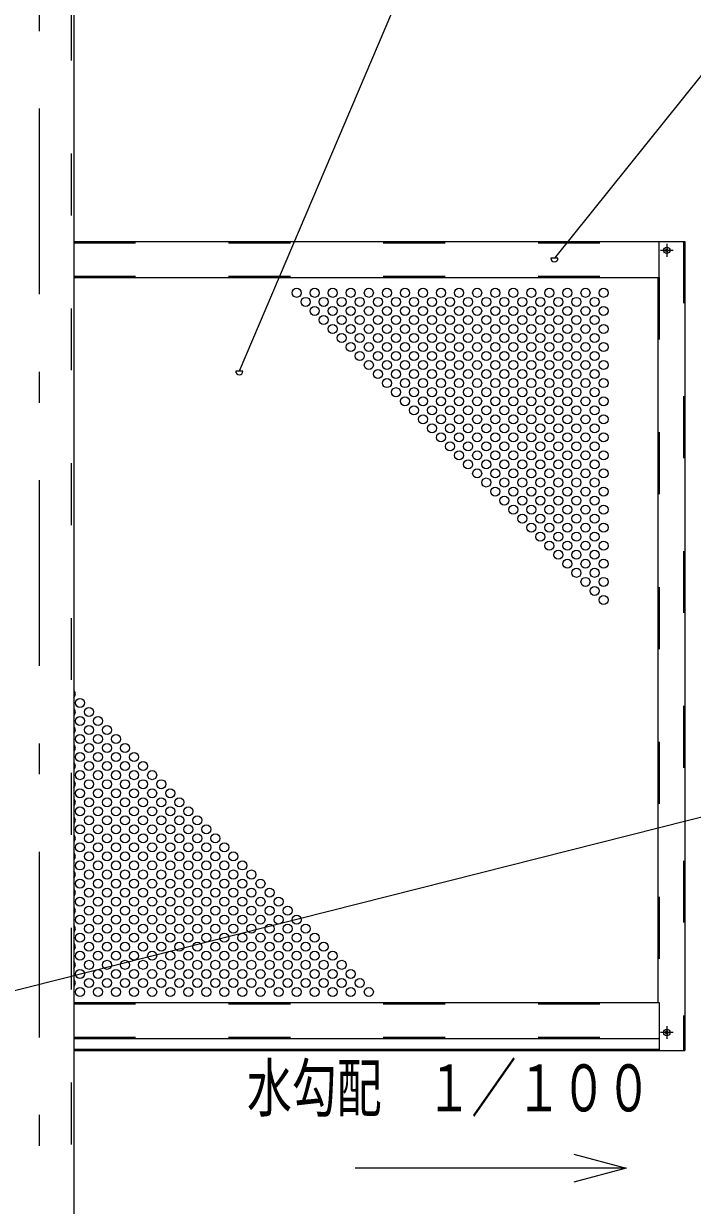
# Model space of a CAD drawing. Units: millimetres, scale not verified. Extents: x -37128 to 37128, y -14700 to 14700.
# Drawn here: x 30392 to 32985, y 1038 to 5617 of the extents above; entities that cross this region are included whole.
import ezdxf
from ezdxf.enums import TextEntityAlignment as Align

# ---------------------------------------------------------------- set-up
doc = ezdxf.new("R2010")
doc.units = ezdxf.units.MM
doc.header["$LTSCALE"] = 60
doc.linetypes.add('USER2', pattern=[10, 4, -6])
doc.linetypes.add('USER3', pattern=[24, 12, -5, 2, -5])
for name, color, linetype, lineweight in [('0-6_2-0BOLD', 7, 'Continuous', 18), ('0-7_2-1HIDDEN', 3, 'USER2', 18), ('0-8_2-2CENTER', 3, 'USER3', 18), ('0-9_2-4THIN', 4, 'Continuous', 18), ('0-A_2-5DIM', 3, 'Continuous', 18)]:
    doc.layers.add(name, color=color, linetype=linetype, lineweight=lineweight)
doc.styles.add('ＭＳ ゴシック', font='')
doc.styles.get('ＭＳ ゴシック').set_extended_font_data('MS Gothic')

msp = doc.modelspace()

# ---------------------------------------------------------------- linework, layer by layer
at = {"layer": '0-6_2-0BOLD'}
for p, q in [((30586.49, 5704.38), (30586.49, 657.9)), ((30586.48, 4773.9), (32955.46, 4773.9)), ((32856.06, 4633.9), (32856.06, 4773.9)), ((32955.46, 4773.9), (32955.46, 1637.9)), ((32883.12, 4739.63), (32881.06, 4741.77)), ((32883.12, 4738.17), (32881.06, 4736.03)), ((32884.73, 4741.23), (32882.59, 4743.3)), ((32884.73, 4736.57), (32882.59, 4734.5)), ((32886.19, 4741.23), (32888.32, 4743.3)), ((32886.19, 4736.57), (32888.32, 4734.5)), ((32887.79, 4739.63), (32889.85, 4741.77)), ((32887.79, 4738.17), (32889.85, 4736.03)), ((30586.48, 4633.9), (32856.06, 4633.9)), ((32850.46, 4633.9), (32850.46, 1824.8)), ((32883.12, 1708.63), (32881.06, 1710.77)), ((32883.12, 1707.17), (32881.06, 1705.03)), ((32884.73, 1710.23), (32882.59, 1712.3)), ((32884.73, 1705.57), (32882.59, 1703.5)), ((32886.19, 1710.23), (32888.32, 1712.3)), ((32886.19, 1705.57), (32888.32, 1703.5)), ((32887.79, 1708.63), (32889.85, 1710.77)), ((32887.79, 1707.17), (32889.85, 1705.03)), ((30586.48, 1684.8), (32856.06, 1684.8)), ((30586.48, 1643.5), (32856.06, 1643.5)), ((30586.48, 1637.9), (32955.46, 1637.9))]:
    msp.add_line(p, q, dxfattribs=at)
msp.add_lwpolyline([(30586.48, 1824.8), (32856.06, 1824.8), (32856.06, 1637.9)], dxfattribs=at)
for centre in [(32885.46, 4738.9), (32885.46, 1707.9)]:
    msp.add_circle(centre, 12.39, dxfattribs=at)
for centre, radius, start, end in [((32885.46, 4738.9), 5.25, 123.11206, 146.88794), ((32885.46, 4738.9), 5.25, 213.11206, 236.88794), ((32882.37, 4738.9), 1.05, 315.99959, 44.00041), ((32885.46, 4741.99), 1.05, 225.99959, 314.00041), ((32885.46, 4735.81), 1.05, 45.99959, 134.00041), ((32888.54, 4738.9), 1.05, 135.99959, 224.00041), ((32885.46, 4738.9), 5.25, 33.11206, 56.88794), ((32885.46, 4738.9), 5.25, 303.11206, 326.88794), ((32885.46, 1707.9), 5.25, 123.11206, 146.88794), ((32885.46, 1707.9), 5.25, 213.11206, 236.88794), ((32882.37, 1707.9), 1.05, 315.99959, 44.00041), ((32885.46, 1710.99), 1.05, 225.99959, 314.00041), ((32885.46, 1704.81), 1.05, 45.99959, 134.00041), ((32888.54, 1707.9), 1.05, 135.99959, 224.00041), ((32885.46, 1707.9), 5.25, 33.11206, 56.88794), ((32885.46, 1707.9), 5.25, 303.11206, 326.88794)]:
    msp.add_arc(centre, radius, start, end, dxfattribs=at)
at = {"layer": '0-7_2-1HIDDEN'}
for p, q in [((30576.69, 5714.18), (30576.69, 657.9)), ((30586.48, 4768.3), (32856.06, 4768.3)), ((32949.86, 4773.9), (32949.86, 1637.9)), ((30586.48, 4639.5), (32856.06, 4639.5)), ((32856.06, 4633.9), (32856.06, 1824.8)), ((30586.48, 1819.2), (32856.06, 1819.2)), ((30586.48, 1690.4), (32856.06, 1690.4))]:
    msp.add_line(p, q, dxfattribs=at)
at = {"layer": '0-8_2-2CENTER'}
for p, q in [((30452.96, 8168.6), (30452.96, -1005.48)), ((32885.46, 4763.68), (32885.46, 4714.12)), ((32910.24, 4738.9), (32860.68, 4738.9)), ((32910.24, 1707.9), (32860.68, 1707.9)), ((32885.46, 1732.68), (32885.46, 1683.12))]:
    msp.add_line(p, q, dxfattribs=at)
at = {"layer": '0-9_2-4THIN'}
for centre in [(31450.48, 4574.4), (31520.48, 4574.4), (31590.48, 4574.4), (31660.48, 4574.4), (31730.48, 4574.4), (31800.48, 4574.4), (31870.48, 4574.4), (31940.48, 4574.4), (32010.48, 4574.4), (32080.48, 4574.4), (32150.48, 4574.4), (32220.48, 4574.4), (32290.48, 4574.4), (32360.48, 4574.4), (32430.48, 4574.4), (32500.48, 4574.4), (32570.48, 4574.4), (32640.48, 4574.4), (31485.48, 4539.4), (31555.48, 4539.4), (31625.48, 4539.4), (31695.48, 4539.4), (31765.48, 4539.4), (31835.48, 4539.4), (31905.48, 4539.4), (31975.48, 4539.4), (32045.48, 4539.4), (32115.48, 4539.4), (32185.48, 4539.4), (32255.48, 4539.4), (32325.48, 4539.4), (32395.48, 4539.4), (32465.48, 4539.4), (32535.48, 4539.4), (32605.48, 4539.4), (31520.48, 4504.4), (31590.48, 4504.4), (31660.48, 4504.4), (31730.48, 4504.4), (31800.48, 4504.4), (31870.48, 4504.4), (31940.48, 4504.4), (32010.48, 4504.4), (32080.48, 4504.4), (32150.48, 4504.4), (32220.48, 4504.4), (32290.48, 4504.4), (32360.48, 4504.4), (32430.48, 4504.4), (32500.48, 4504.4), (32570.48, 4504.4), (32640.48, 4504.4), (31555.48, 4469.4), (31590.48, 4434.4), (31625.48, 4469.4), (31660.48, 4434.4), (31695.48, 4469.4), (31730.48, 4434.4), (31765.48, 4469.4), (31800.48, 4434.4), (31835.48, 4469.4), (31870.48, 4434.4), (31905.48, 4469.4), (31940.48, 4434.4), (31975.48, 4469.4), (32010.48, 4434.4), (32045.48, 4469.4), (32080.48, 4434.4), (32115.48, 4469.4), (32150.48, 4434.4), (32185.48, 4469.4), (32220.48, 4434.4), (32255.48, 4469.4), (32290.48, 4434.4), (32325.48, 4469.4), (32360.48, 4434.4), (32395.48, 4469.4), (32430.48, 4434.4), (32465.48, 4469.4), (32500.48, 4434.4), (32535.48, 4469.4), (32570.48, 4434.4), (32605.48, 4469.4), (32640.48, 4434.4), (31625.48, 4399.4), (31695.48, 4399.4), (31765.48, 4399.4), (31835.48, 4399.4), (31905.48, 4399.4), (31975.48, 4399.4), (32045.48, 4399.4), (32115.48, 4399.4), (32185.48, 4399.4), (32255.48, 4399.4), (32325.48, 4399.4), (32395.48, 4399.4), (32465.48, 4399.4), (32535.48, 4399.4), (32605.48, 4399.4), (31660.48, 4364.4), (31730.48, 4364.4), (31800.48, 4364.4), (31870.48, 4364.4), (31940.48, 4364.4), (32010.48, 4364.4), (32080.48, 4364.4), (32150.48, 4364.4), (32220.48, 4364.4), (32290.48, 4364.4), (32360.48, 4364.4), (32430.48, 4364.4), (32500.48, 4364.4), (32570.48, 4364.4), (32640.48, 4364.4), (31695.48, 4329.4), (31730.48, 4294.4), (31765.48, 4329.4), (31800.48, 4294.4), (31835.48, 4329.4), (31870.48, 4294.4), (31905.48, 4329.4), (31940.48, 4294.4), (31975.48, 4329.4), (32010.48, 4294.4), (32045.48, 4329.4), (32080.48, 4294.4), (32115.48, 4329.4), (32150.48, 4294.4), (32185.48, 4329.4), (32220.48, 4294.4), (32255.48, 4329.4), (32290.48, 4294.4), (32325.48, 4329.4), (32360.48, 4294.4), (32395.48, 4329.4), (32430.48, 4294.4), (32465.48, 4329.4), (32500.48, 4294.4), (32535.48, 4329.4), (32570.48, 4294.4), (32605.48, 4329.4), (32640.48, 4294.4), (31765.48, 4259.4), (31835.48, 4259.4), (31905.48, 4259.4), (31975.48, 4259.4), (32045.48, 4259.4), (32115.48, 4259.4), (32185.48, 4259.4), (32255.48, 4259.4), (32325.48, 4259.4), (32395.48, 4259.4), (32465.48, 4259.4), (32535.48, 4259.4), (32605.48, 4259.4), (31800.48, 4224.4), (31870.48, 4224.4), (31940.48, 4224.4), (32010.48, 4224.4), (32080.48, 4224.4), (32150.48, 4224.4), (32220.48, 4224.4), (32290.48, 4224.4), (32360.48, 4224.4), (32430.48, 4224.4), (32500.48, 4224.4), (32570.48, 4224.4), (32640.48, 4224.4), (31835.48, 4189.4), (31870.48, 4154.4), (31905.48, 4189.4), (31940.48, 4154.4), (31975.48, 4189.4), (32010.48, 4154.4), (32045.48, 4189.4), (32080.48, 4154.4), (32115.48, 4189.4), (32150.48, 4154.4), (32185.48, 4189.4), (32220.48, 4154.4), (32255.48, 4189.4), (32290.48, 4154.4), (32325.48, 4189.4), (32360.48, 4154.4), (32395.48, 4189.4), (32430.48, 4154.4), (32465.48, 4189.4), (32500.48, 4154.4), (32535.48, 4189.4), (32570.48, 4154.4), (32605.48, 4189.4), (32640.48, 4154.4), (31905.48, 4119.4), (31975.48, 4119.4), (32045.48, 4119.4), (32115.48, 4119.4), (32185.48, 4119.4), (32255.48, 4119.4), (32325.48, 4119.4), (32395.48, 4119.4), (32465.48, 4119.4), (32535.48, 4119.4), (32605.48, 4119.4), (31940.48, 4084.4), (32010.48, 4084.4), (32080.48, 4084.4), (32150.48, 4084.4), (32220.48, 4084.4), (32290.48, 4084.4), (32360.48, 4084.4), (32430.48, 4084.4), (32500.48, 4084.4), (32570.48, 4084.4), (32640.48, 4084.4), (31975.48, 4049.4), (32010.48, 4014.4), (32045.48, 4049.4), (32080.48, 4014.4), (32115.48, 4049.4), (32150.48, 4014.4), (32185.48, 4049.4), (32220.48, 4014.4), (32255.48, 4049.4), (32290.48, 4014.4), (32325.48, 4049.4), (32360.48, 4014.4), (32395.48, 4049.4), (32430.48, 4014.4), (32465.48, 4049.4), (32500.48, 4014.4), (32535.48, 4049.4), (32570.48, 4014.4), (32605.48, 4049.4), (32640.48, 4014.4), (32045.48, 3979.4), (32115.48, 3979.4), (32185.48, 3979.4), (32255.48, 3979.4), (32325.48, 3979.4), (32395.48, 3979.4), (32465.48, 3979.4), (32535.48, 3979.4), (32605.48, 3979.4), (32080.48, 3944.4), (32150.48, 3944.4), (32220.48, 3944.4), (32290.48, 3944.4), (32360.48, 3944.4), (32430.48, 3944.4), (32500.48, 3944.4), (32570.48, 3944.4), (32640.48, 3944.4), (32115.48, 3909.4), (32185.48, 3909.4), (32255.48, 3909.4), (32325.48, 3909.4), (32395.48, 3909.4), (32465.48, 3909.4), (32535.48, 3909.4), (32605.48, 3909.4), (32150.48, 3874.4), (32185.48, 3839.4), (32220.48, 3874.4), (32255.48, 3839.4), (32290.48, 3874.4), (32325.48, 3839.4), (32360.48, 3874.4), (32395.48, 3839.4), (32430.48, 3874.4), (32465.48, 3839.4), (32500.48, 3874.4), (32535.48, 3839.4), (32570.48, 3874.4), (32605.48, 3839.4), (32640.48, 3874.4), (32220.48, 3804.4), (32290.48, 3804.4), (32360.48, 3804.4), (32430.48, 3804.4), (32500.48, 3804.4), (32570.48, 3804.4), (32640.48, 3804.4), (32255.48, 3769.4), (32325.48, 3769.4), (32395.48, 3769.4), (32465.48, 3769.4), (32535.48, 3769.4), (32605.48, 3769.4), (32290.48, 3734.4), (32325.48, 3699.4), (32360.48, 3734.4), (32395.48, 3699.4), (32430.48, 3734.4), (32465.48, 3699.4), (32500.48, 3734.4), (32535.48, 3699.4), (32570.48, 3734.4), (32605.48, 3699.4), (32640.48, 3734.4), (32360.48, 3664.4), (32430.48, 3664.4), (32500.48, 3664.4), (32570.48, 3664.4), (32640.48, 3664.4), (32395.48, 3629.4), (32465.48, 3629.4), (32535.48, 3629.4), (32605.48, 3629.4), (32430.48, 3594.4), (32465.48, 3559.4), (32500.48, 3594.4), (32535.48, 3559.4), (32570.48, 3594.4), (32605.48, 3559.4), (32640.48, 3594.4), (32500.48, 3524.4), (32570.48, 3524.4), (32640.48, 3524.4), (32535.48, 3489.4), (32605.48, 3489.4), (32570.48, 3454.4), (32605.48, 3419.4), (32640.48, 3454.4), (32640.48, 3384.4), (30610.48, 2985.4), (30610.48, 2915.4), (30645.48, 2950.4), (30680.48, 2915.4), (30645.48, 2880.4), (30715.48, 2880.4), (30610.48, 2845.4), (30680.48, 2845.4), (30750.48, 2845.4), (30645.48, 2810.4), (30715.48, 2810.4), (30785.48, 2810.4), (30610.48, 2775.4), (30645.48, 2740.4), (30680.48, 2775.4), (30715.48, 2740.4), (30750.48, 2775.4), (30785.48, 2740.4), (30820.48, 2775.4), (30855.48, 2740.4), (30610.48, 2705.4), (30680.48, 2705.4), (30750.48, 2705.4), (30820.48, 2705.4), (30890.48, 2705.4), (30645.48, 2670.4), (30715.48, 2670.4), (30785.48, 2670.4), (30855.48, 2670.4), (30925.48, 2670.4), (30610.48, 2635.4), (30645.48, 2600.4), (30680.48, 2635.4), (30715.48, 2600.4), (30750.48, 2635.4), (30785.48, 2600.4), (30820.48, 2635.4), (30855.48, 2600.4), (30890.48, 2635.4), (30925.48, 2600.4), (30960.48, 2635.4), (30995.48, 2600.4), (30610.48, 2565.4), (30680.48, 2565.4), (30750.48, 2565.4), (30820.48, 2565.4), (30890.48, 2565.4), (30960.48, 2565.4), (31030.48, 2565.4), (30645.48, 2530.4), (30715.48, 2530.4), (30785.48, 2530.4), (30855.48, 2530.4), (30925.48, 2530.4), (30995.48, 2530.4), (31065.48, 2530.4), (30610.48, 2495.4), (30645.48, 2460.4), (30680.48, 2495.4), (30715.48, 2460.4), (30750.48, 2495.4), (30785.48, 2460.4), (30820.48, 2495.4), (30855.48, 2460.4), (30890.48, 2495.4), (30925.48, 2460.4), (30960.48, 2495.4), (30995.48, 2460.4), (31030.48, 2495.4), (31065.48, 2460.4), (31100.48, 2495.4), (31135.48, 2460.4), (30610.48, 2425.4), (30680.48, 2425.4), (30750.48, 2425.4), (30820.48, 2425.4), (30890.48, 2425.4), (30960.48, 2425.4), (31030.48, 2425.4), (31100.48, 2425.4), (31170.48, 2425.4), (30645.48, 2390.4), (30715.48, 2390.4), (30785.48, 2390.4), (30855.48, 2390.4), (30925.48, 2390.4), (30995.48, 2390.4), (31065.48, 2390.4), (31135.48, 2390.4), (31205.48, 2390.4), (30610.48, 2355.4), (30645.48, 2320.4), (30680.48, 2355.4), (30715.48, 2320.4), (30750.48, 2355.4), (30785.48, 2320.4), (30820.48, 2355.4), (30855.48, 2320.4), (30890.48, 2355.4), (30925.48, 2320.4), (30960.48, 2355.4), (30995.48, 2320.4), (31030.48, 2355.4), (31065.48, 2320.4), (31100.48, 2355.4), (31135.48, 2320.4), (31170.48, 2355.4), (31205.48, 2320.4), (31240.48, 2355.4), (31275.48, 2320.4), (30610.48, 2285.4), (30680.48, 2285.4), (30750.48, 2285.4), (30820.48, 2285.4), (30890.48, 2285.4), (30960.48, 2285.4), (31030.48, 2285.4), (31100.48, 2285.4), (31170.48, 2285.4), (31240.48, 2285.4), (31310.48, 2285.4), (30645.48, 2250.4), (30715.48, 2250.4), (30785.48, 2250.4), (30855.48, 2250.4), (30925.48, 2250.4), (30995.48, 2250.4), (31065.48, 2250.4), (31135.48, 2250.4), (31205.48, 2250.4), (31275.48, 2250.4), (31345.48, 2250.4), (30610.48, 2215.4), (30680.48, 2215.4), (30750.48, 2215.4), (30820.48, 2215.4), (30890.48, 2215.4), (30960.48, 2215.4), (31030.48, 2215.4), (31100.48, 2215.4), (31170.48, 2215.4), (31240.48, 2215.4), (31310.48, 2215.4), (31380.48, 2215.4), (30610.48, 2145.4), (30645.48, 2180.4), (30680.48, 2145.4), (30715.48, 2180.4), (30750.48, 2145.4), (30785.48, 2180.4), (30820.48, 2145.4), (30855.48, 2180.4), (30890.48, 2145.4), (30925.48, 2180.4), (30960.48, 2145.4), (30995.48, 2180.4), (31030.48, 2145.4), (31065.48, 2180.4), (31100.48, 2145.4), (31135.48, 2180.4), (31170.48, 2145.4), (31205.48, 2180.4), (31240.48, 2145.4), (31275.48, 2180.4), (31310.48, 2145.4), (31345.48, 2180.4), (31380.48, 2145.4), (31415.48, 2180.4), (31450.48, 2145.4), (30645.48, 2110.4), (30715.48, 2110.4), (30785.48, 2110.4), (30855.48, 2110.4), (30925.48, 2110.4), (30995.48, 2110.4), (31065.48, 2110.4), (31135.48, 2110.4), (31205.48, 2110.4), (31275.48, 2110.4), (31345.48, 2110.4), (31415.48, 2110.4), (31485.48, 2110.4), (30610.48, 2075.4), (30680.48, 2075.4), (30750.48, 2075.4), (30820.48, 2075.4), (30890.48, 2075.4), (30960.48, 2075.4), (31030.48, 2075.4), (31100.48, 2075.4), (31170.48, 2075.4), (31240.48, 2075.4), (31310.48, 2075.4), (31380.48, 2075.4), (31450.48, 2075.4), (31520.48, 2075.4), (30610.48, 2005.4), (30645.48, 2040.4), (30680.48, 2005.4), (30715.48, 2040.4), (30750.48, 2005.4), (30785.48, 2040.4), (30820.48, 2005.4), (30855.48, 2040.4), (30890.48, 2005.4), (30925.48, 2040.4), (30960.48, 2005.4), (30995.48, 2040.4), (31030.48, 2005.4), (31065.48, 2040.4), (31100.48, 2005.4), (31135.48, 2040.4), (31170.48, 2005.4), (31205.48, 2040.4), (31240.48, 2005.4), (31275.48, 2040.4), (31310.48, 2005.4), (31345.48, 2040.4), (31380.48, 2005.4), (31415.48, 2040.4), (31450.48, 2005.4), (31485.48, 2040.4), (31520.48, 2005.4), (31555.48, 2040.4), (31590.48, 2005.4), (30645.48, 1970.4), (30715.48, 1970.4), (30785.48, 1970.4), (30855.48, 1970.4), (30925.48, 1970.4), (30995.48, 1970.4), (31065.48, 1970.4), (31135.48, 1970.4), (31205.48, 1970.4), (31275.48, 1970.4), (31345.48, 1970.4), (31415.48, 1970.4), (31485.48, 1970.4), (31555.48, 1970.4), (31625.48, 1970.4), (30610.48, 1935.4), (30680.48, 1935.4), (30750.48, 1935.4), (30820.48, 1935.4), (30890.48, 1935.4), (30960.48, 1935.4), (31030.48, 1935.4), (31100.48, 1935.4), (31170.48, 1935.4), (31240.48, 1935.4), (31310.48, 1935.4), (31380.48, 1935.4), (31450.48, 1935.4), (31520.48, 1935.4), (31590.48, 1935.4), (31660.48, 1935.4), (30610.48, 1865.4), (30645.48, 1900.4), (30680.48, 1865.4), (30715.48, 1900.4), (30750.48, 1865.4), (30785.48, 1900.4), (30820.48, 1865.4), (30855.48, 1900.4), (30890.48, 1865.4), (30925.48, 1900.4), (30960.48, 1865.4), (30995.48, 1900.4), (31030.48, 1865.4), (31065.48, 1900.4), (31100.48, 1865.4), (31135.48, 1900.4), (31170.48, 1865.4), (31205.48, 1900.4), (31240.48, 1865.4), (31275.48, 1900.4), (31310.48, 1865.4), (31345.48, 1900.4), (31380.48, 1865.4), (31415.48, 1900.4), (31450.48, 1865.4), (31485.48, 1900.4), (31520.48, 1865.4), (31555.48, 1900.4), (31590.48, 1865.4), (31625.48, 1900.4), (31660.48, 1865.4), (31695.48, 1900.4), (31730.48, 1865.4)]:
    msp.add_circle(centre, 17.5, dxfattribs=at)
for centre in [(30575.48, 3020.4), (30575.48, 2950.4), (30575.48, 2880.4), (30575.48, 2810.4), (30575.48, 2740.4), (30575.48, 2670.4), (30575.48, 2600.4), (30575.48, 2530.4), (30575.48, 2460.4), (30575.48, 2390.4), (30575.48, 2320.4), (30575.48, 2250.4), (30575.48, 2180.4), (30575.48, 2110.4), (30575.48, 2040.4), (30575.48, 1970.4), (30575.48, 1900.4)]:
    msp.add_arc(centre, 17.5, 308.939, 51.061, dxfattribs=at)
at = {"layer": '0-A_2-5DIM'}
for p, q in [((32312.92, 6822.99), (31228.33, 4270.9)), ((33105.2, 5525.32), (32449.73, 4708.19)), ((32463.73, 4708.19), (32435.73, 4708.19)), ((31242.32, 4270.9), (31214.32, 4270.9)), ((33248.38, 2599.99), (30264.95, 1846.23)), ((32727.96, 1182.9), (31677.96, 1182.9))]:
    msp.add_line(p, q, dxfattribs=at)
msp.add_lwpolyline([(32525.11, 1237.25), (32727.96, 1182.9), (32525.11, 1128.55)], dxfattribs=at)
for centre in [(32449.73, 4708.19), (31228.32, 4270.9)]:
    msp.add_arc(centre, 14, 180, 0, dxfattribs=at)

# ---------------------------------------------------------------- texts
at = {"layer": '0-A_2-5DIM', "color": 7, "style": 'ＭＳ ゴシック', "width": 0.7}
msp.add_text('水勾配\u3000１／１００', height=182.3, dxfattribs=at).set_placement((31257.96, 1347.77), align=Align.BOTTOM_LEFT)

doc.saveas('drawing.dxf')
